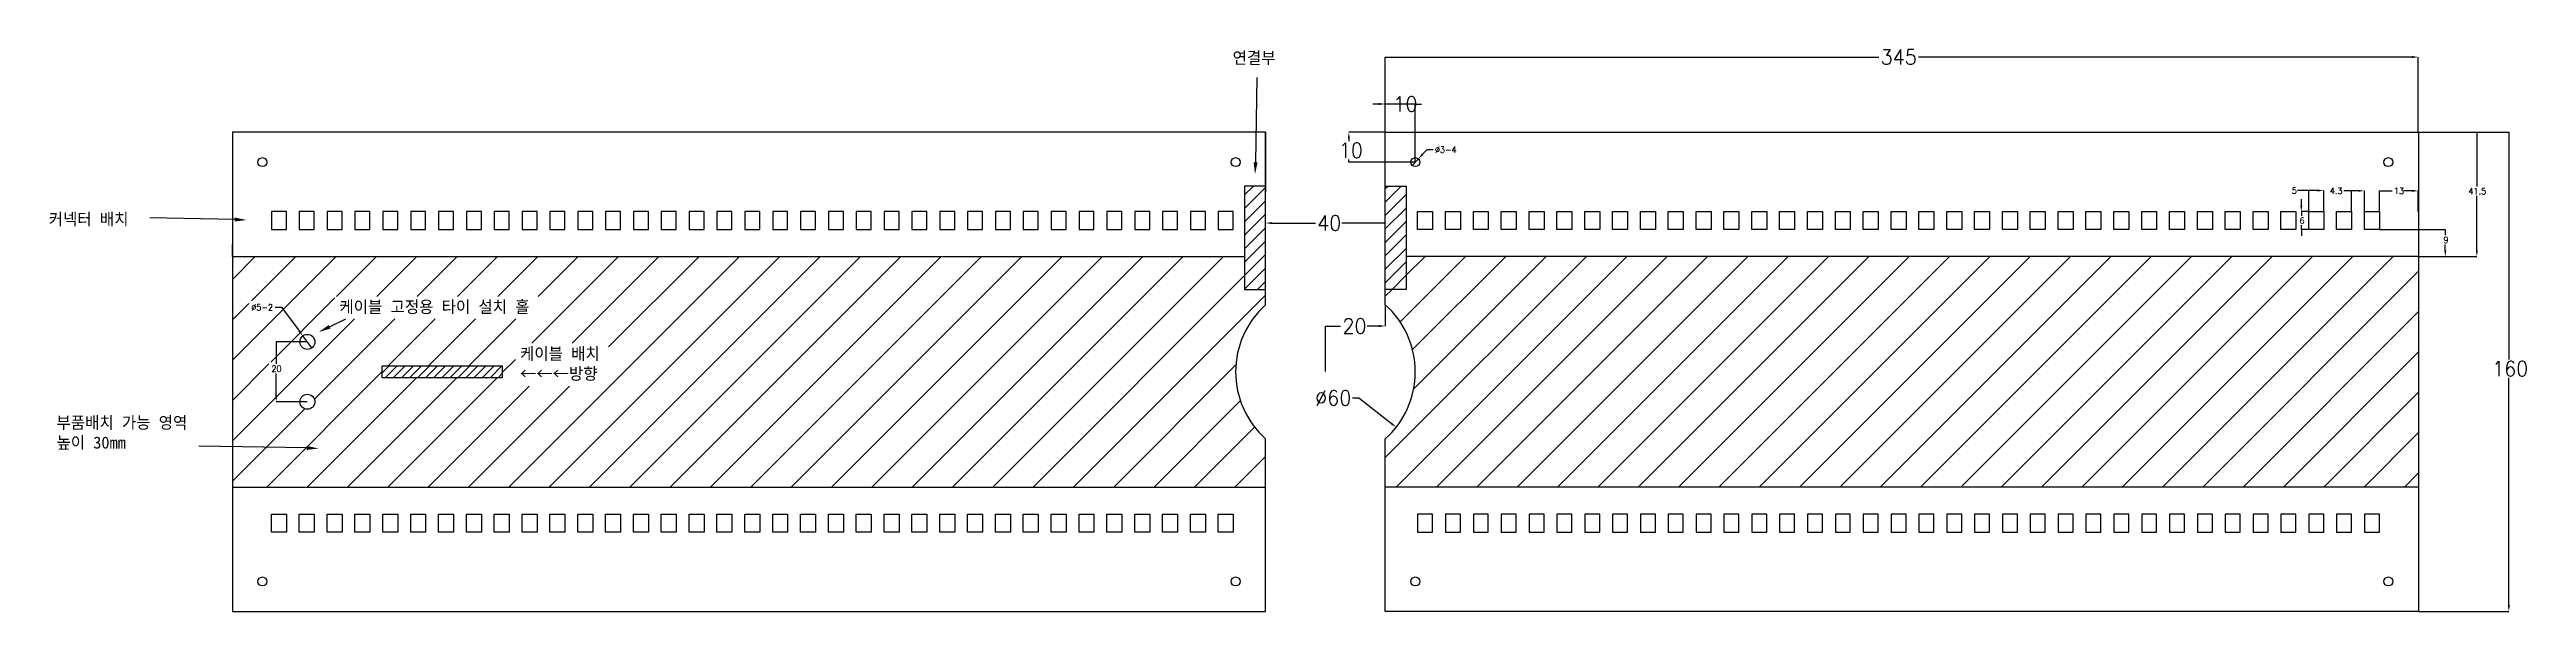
# Model space of a CAD drawing. Extents: x 1255 to 2082, y 47 to 234.
import ezdxf

# ---------------------------------------------------------------- set-up
doc = ezdxf.new("R2010")
doc.units = 0
doc.header["$PDSIZE"] = -1
doc.layers.get('0').update_dxf_attribs({"linetype": 'CONTINUOUS'})
doc.layers.get('DEFPOINTS').update_dxf_attribs({"linetype": 'CONTINUOUS'})
doc.layers.add('치수선', color=10, linetype='CONTINUOUS')
doc.styles.add('MTXPL_', font='txt')
doc.styles.add('SLDTEXTSTYLE8', font='romans__.ttf', dxfattribs={"width": 0.94})
doc.dimstyles.get("Standard").update_dxf_attribs({"dimtxt": 2.5, "dimasz": 2.5, "dimexe": 1.25, "dimexo": 0.625, "dimtad": 1, "dimcen": 2.5, "dimazin": 3, "dimtfac": 1, "dimtmove": 0, "dimatfit": 3})

# ---------------------------------------------------------------- blocks, each defined once
blk = doc.blocks.new('*D148')
at = {"layer": 'DEFPOINTS', "color": 0}
for p in [(2046.13, 231.9), (1701.13, 206.8), (2046.13, 206.8)]:
    blk.add_point(p, dxfattribs=at)
at = {"layer": '치수선', "color": 0}
for p, q in [((1701.13, 206.86), (1701.13, 231.9)), ((1701.13, 231.9), (1865.94, 231.9)), ((2044.04, 231.9), (1879.23, 231.9)), ((2046.13, 206.86), (2046.13, 231.9))]:
    blk.add_line(p, q, dxfattribs=at)
blk.add_solid([(2044.04, 232.24), (2044.04, 231.55), (2046.13, 231.9)], dxfattribs=at)
at = {"layer": '치수선', "color": 0, "linetype": 'CONTINUOUS', "style": 'SLDTEXTSTYLE8', "width": 0.94}
blk.add_text('345', height=5, dxfattribs=at).set_placement((1866.54, 229.4))
blk = doc.blocks.new('*D149')
at = {"layer": 'DEFPOINTS', "color": 0}
for p in [(2046.13, 206.8), (2046.13, 46.8), (2076.36, 46.8)]:
    blk.add_point(p, dxfattribs=at)
at = {"layer": '치수선', "color": 0}
for p, q in [((2046.2, 206.8), (2076.36, 206.8)), ((2076.36, 206.8), (2076.36, 130.9)), ((2076.36, 48.9), (2076.36, 124.8)), ((2046.2, 46.8), (2076.36, 46.8))]:
    blk.add_line(p, q, dxfattribs=at)
blk.add_solid([(2076.01, 48.9), (2076.71, 48.9), (2076.36, 46.8)], dxfattribs=at)
at = {"layer": '치수선', "color": 0, "linetype": 'CONTINUOUS', "style": 'SLDTEXTSTYLE8', "width": 0.94}
blk.add_text('160', height=5, dxfattribs=at).set_placement((2070.76, 125.35))
blk = doc.blocks.new('*D150')
at = {"layer": 'DEFPOINTS', "color": 0}
for p in [(1701.13, 216.21), (1701.13, 206.8), (1711.13, 196.8)]:
    blk.add_point(p, dxfattribs=at)
at = {"layer": '치수선', "color": 0}
for p, q in [((1699.04, 216.21), (1696.94, 216.21)), ((1701.13, 206.86), (1701.13, 216.21)), ((1711.13, 216.21), (1701.13, 216.21)), ((1711.13, 196.86), (1711.13, 216.21)), ((1711.13, 216.21), (1713.23, 216.21))]:
    blk.add_line(p, q, dxfattribs=at)
blk.add_solid([(1699.04, 216.56), (1699.04, 215.86), (1701.13, 216.21)], dxfattribs=at)
at = {"layer": '치수선', "color": 0, "linetype": 'CONTINUOUS', "style": 'SLDTEXTSTYLE8', "width": 0.94}
blk.add_text('10', height=5, dxfattribs=at).set_placement((1703.82, 213.71))
blk = doc.blocks.new('*D151')
at = {"layer": 'DEFPOINTS', "color": 0}
for p in [(1688.96, 206.8), (1701.13, 206.8), (1711.13, 196.8)]:
    blk.add_point(p, dxfattribs=at)
at = {"layer": '치수선', "color": 0}
for p, q in [((1701.07, 206.8), (1688.96, 206.8)), ((1688.96, 204.7), (1688.96, 203.8)), ((1688.96, 196.8), (1688.96, 197.71)), ((1711.07, 196.8), (1688.96, 196.8))]:
    blk.add_line(p, q, dxfattribs=at)
blk.add_solid([(1688.61, 204.7), (1689.31, 204.7), (1688.96, 206.8)], dxfattribs=at)
at = {"layer": '치수선', "color": 0, "linetype": 'CONTINUOUS', "style": 'SLDTEXTSTYLE8', "width": 0.94}
blk.add_text('10', height=5, dxfattribs=at).set_placement((1685.6, 198.25))
blk = doc.blocks.new('*D153')
at = {"layer": 'DEFPOINTS', "color": 0}
for p in [(1657.51, 145.29), (1704.76, 108.31)]:
    blk.add_point(p, dxfattribs=at)
at = {"layer": '치수선', "color": 0}
for p, q in [((1690.17, 118.09), (1692.27, 118.09)), ((1692.27, 118.09), (1703.11, 109.61))]:
    blk.add_line(p, q, dxfattribs=at)
blk.add_solid([(1703.32, 109.88), (1702.89, 109.33), (1704.76, 108.31)], dxfattribs=at)
at = {"layer": '치수선', "color": 0, "linetype": 'CONTINUOUS', "style": 'SLDTEXTSTYLE8', "width": 0.94}
blk.add_text('∅60', height=5, dxfattribs=at).set_placement((1677.7, 115.59))
blk = doc.blocks.new('*D154')
at = {"layer": 'DEFPOINTS', "color": 0}
for p in [(1701.13, 149.16), (1701.13, 142.08), (1681.13, 126.8)]:
    blk.add_point(p, dxfattribs=at)
at = {"layer": '치수선', "color": 0}
for p, q in [((1701.13, 149.1), (1701.13, 142.08)), ((1681.13, 126.86), (1681.13, 142.08)), ((1681.13, 142.08), (1686.2, 142.08)), ((1699.04, 142.08), (1695.05, 142.08))]:
    blk.add_line(p, q, dxfattribs=at)
blk.add_solid([(1699.04, 142.43), (1699.04, 141.73), (1701.13, 142.08)], dxfattribs=at)
at = {"layer": '치수선', "color": 0, "linetype": 'CONTINUOUS', "style": 'SLDTEXTSTYLE8', "width": 0.94}
blk.add_text('20', height=5, dxfattribs=at).set_placement((1686.82, 139.58))
blk = doc.blocks.new('*D162')
at = {"layer": 'DEFPOINTS', "color": 0}
for p in [(1661.13, 176.47), (1661.13, 176.47), (1701.13, 176.47)]:
    blk.add_point(p, dxfattribs=at)
at = {"layer": '치수선', "color": 0}
for p, q in [((1661.13, 176.53), (1661.13, 176.47)), ((1663.23, 176.47), (1677.77, 176.47)), ((1701.13, 176.47), (1686.59, 176.47)), ((1701.13, 176.53), (1701.13, 176.47))]:
    blk.add_line(p, q, dxfattribs=at)
blk.add_solid([(1663.23, 176.82), (1663.23, 176.12), (1661.13, 176.47)], dxfattribs=at)
at = {"layer": '치수선', "color": 0, "linetype": 'CONTINUOUS', "style": 'SLDTEXTSTYLE8', "width": 0.94}
blk.add_text('40', height=5, dxfattribs=at).set_placement((1678.38, 173.97))
blk = doc.blocks.new('*X200')
at = {"layer": '치수선', "linetype": 'CONTINUOUS', "style": 'MTXPL_'}
for s, p in [('부품배치 가능 영역', (1257.33, 107.86)), ('높이 30mm', (1257.33, 101.19))]:
    blk.add_text(s, height=4, dxfattribs=at).set_placement(p)
blk = doc.blocks.new('*X201')
at = {"layer": '치수선', "linetype": 'CONTINUOUS', "style": 'MTXPL_'}
for s, p in [('케이블 배치', (1412.14, 130.86, -54.77)), ('←←←방향', (1412.14, 124.2, -54.77))]:
    blk.add_text(s, height=4, dxfattribs=at).set_placement(p)
blk = doc.blocks.new('*U167')
for p, q in [((-2.5, 3), (-2.5, -3)), ((2.5, 3), (-2.5, 3)), ((2.5, -3), (2.5, 3)), ((-2.5, -3), (2.5, -3))]:
    blk.add_line(p, q)
blk = doc.blocks.new('*U168')
at = {"color": 0, "linetype": 'BYBLOCK'}
for p in [(0, 0), (9.3, 0), (18.6, 0), (27.9, 0), (37.2, 0), (46.5, 0), (55.8, 0), (65.1, 0), (74.4, 0), (83.7, 0), (93, 0), (102.3, 0), (111.6, 0), (120.9, 0), (130.2, 0), (139.5, 0), (148.8, 0), (158.1, 0), (167.4, 0), (176.7, 0), (186, 0), (195.3, 0), (204.6, 0), (213.9, 0), (223.2, 0), (232.5, 0), (241.8, 0), (251.1, 0), (260.4, 0), (269.7, 0), (279, 0), (288.3, 0), (297.6, 0), (306.9, 0), (316.2, 0)]:
    blk.add_blockref('*U167', p, dxfattribs=at)
blk = doc.blocks.new('*X202')
at = {"color": 6, "linetype": 'CONTINUOUS'}
for p, q in [((1366.13, 126.49), (1368.44, 128.8)), ((1367.14, 124.8), (1371.14, 128.8)), ((1369.83, 124.8), (1373.83, 128.8)), ((1372.52, 124.8), (1376.52, 128.8)), ((1375.22, 124.8), (1379.22, 128.8)), ((1377.91, 124.8), (1381.91, 128.8)), ((1380.61, 124.8), (1384.61, 128.8)), ((1383.3, 124.8), (1387.3, 128.8)), ((1386, 124.8), (1390, 128.8)), ((1388.69, 124.8), (1392.69, 128.8)), ((1391.38, 124.8), (1395.38, 128.8)), ((1394.08, 124.8), (1398.08, 128.8)), ((1396.77, 124.8), (1400.77, 128.8)), ((1399.47, 124.8), (1403.47, 128.8)), ((1402.16, 124.8), (1406.13, 128.78)), ((1404.85, 124.8), (1406.13, 126.08))]:
    blk.add_line(p, q, dxfattribs=at)
blk = doc.blocks.new('*X203')
at = {"color": 4, "linetype": 'CONTINUOUS'}
for p, q in [((1701.13, 98.16), (1768.28, 165.3)), ((1704.75, 88.3), (1781.75, 165.3)), ((1705.97, 143.41), (1727.87, 165.3)), ((1708.13, 159.04), (1714.4, 165.3)), ((1710.15, 134.11), (1741.34, 165.3)), ((1710.42, 120.91), (1754.81, 165.3)), ((1718.22, 88.3), (1795.22, 165.3)), ((1731.69, 88.3), (1808.69, 165.3)), ((1745.16, 88.3), (1822.16, 165.3)), ((1758.63, 88.3), (1835.63, 165.3)), ((1772.1, 88.3), (1849.1, 165.3)), ((1785.57, 88.3), (1862.57, 165.3)), ((1799.04, 88.3), (1876.04, 165.3)), ((1812.51, 88.3), (1889.51, 165.3)), ((1825.98, 88.3), (1902.98, 165.3)), ((1839.45, 88.3), (1916.45, 165.3)), ((1852.92, 88.3), (1929.92, 165.3)), ((1866.39, 88.3), (1943.39, 165.3)), ((1879.86, 88.3), (1956.86, 165.3)), ((1893.33, 88.3), (1970.33, 165.3)), ((1906.8, 88.3), (1983.8, 165.3)), ((1920.27, 88.3), (1997.27, 165.3)), ((1933.74, 88.3), (2010.74, 165.3)), ((1947.21, 88.3), (2024.21, 165.3)), ((1960.69, 88.3), (2037.69, 165.3)), ((1974.16, 88.3), (2046.13, 160.28)), ((1701.13, 152.04), (1703.4, 154.3)), ((1987.63, 88.3), (2046.13, 146.81)), ((2001.1, 88.3), (2046.13, 133.34)), ((2014.57, 88.3), (2046.13, 119.87)), ((2028.04, 88.3), (2046.13, 106.4)), ((2041.51, 88.3), (2046.13, 92.93))]:
    blk.add_line(p, q, dxfattribs=at)
blk = doc.blocks.new('*D177')
at = {"layer": 'DEFPOINTS', "color": 0}
for p in [(1341.13, 136.8), (1330.72, 116.8), (1341.13, 116.8)]:
    blk.add_point(p, dxfattribs=at)
at = {"layer": '치수선', "color": 0}
for p, q in [((1341.07, 136.8), (1330.72, 136.8)), ((1330.72, 136.8), (1330.72, 129.43)), ((1330.72, 118.9), (1330.72, 126.27)), ((1341.07, 116.8), (1330.72, 116.8))]:
    blk.add_line(p, q, dxfattribs=at)
blk.add_solid([(1330.37, 118.9), (1331.07, 118.9), (1330.72, 116.8)], dxfattribs=at)
at = {"layer": '치수선', "color": 0, "linetype": 'CONTINUOUS', "style": 'SLDTEXTSTYLE8', "width": 0.94}
blk.add_text('20', height=2.097, dxfattribs=at).set_placement((1329.12, 126.8))
blk = doc.blocks.new('*D178')
at = {"layer": 'DEFPOINTS', "color": 0}
for p in [(1339.63, 138.8), (1342.63, 134.8)]:
    blk.add_point(p, dxfattribs=at)
at = {"layer": '치수선', "color": 0}
for p, q in [((1330.37, 148.34), (1332.46, 148.34)), ((1332.46, 148.34), (1338.37, 140.48)), ((1342.63, 134.8), (1339.63, 138.8))]:
    blk.add_line(p, q, dxfattribs=at)
blk.add_solid([(1338.65, 140.69), (1338.09, 140.27), (1339.63, 138.8)], dxfattribs=at)
at = {"layer": '치수선', "color": 0, "linetype": 'CONTINUOUS', "style": 'SLDTEXTSTYLE8', "width": 0.94}
blk.add_text('∅5-2', height=2.097, dxfattribs=at).set_placement((1322.39, 147.29))
blk = doc.blocks.new('*X204')
at = {"color": 4, "linetype": 'CONTINUOUS'}
for p, q in [((1316.13, 157.68), (1323.75, 165.3)), ((1316.13, 130.74), (1350.7, 165.3)), ((1322.43, 150.51), (1337.23, 165.3)), ((1350.86, 151.99), (1364.17, 165.3)), ((1364.33, 151.99), (1377.64, 165.3)), ((1377.8, 151.99), (1391.11, 165.3)), ((1391.27, 151.99), (1404.58, 165.3)), ((1404.74, 151.99), (1418.05, 165.3)), ((1408.4, 88.3), (1485.4, 165.3)), ((1416.05, 136.36), (1444.99, 165.3)), ((1418.21, 151.99), (1431.52, 165.3)), ((1421.87, 88.3), (1498.87, 165.3)), ((1429.52, 136.36), (1458.46, 165.3)), ((1435.34, 88.3), (1512.34, 165.3)), ((1441.74, 135.11), (1471.93, 165.3)), ((1448.81, 88.3), (1525.81, 165.3)), ((1462.28, 88.3), (1539.28, 165.3)), ((1475.75, 88.3), (1552.75, 165.3)), ((1489.22, 88.3), (1566.22, 165.3)), ((1502.69, 88.3), (1579.69, 165.3)), ((1516.16, 88.3), (1593.16, 165.3)), ((1529.63, 88.3), (1606.63, 165.3)), ((1543.1, 88.3), (1620.1, 165.3)), ((1556.57, 88.3), (1633.57, 165.3)), ((1570.04, 88.3), (1647.04, 165.3)), ((1583.51, 88.3), (1654.13, 158.92)), ((1316.13, 144.21), (1321.56, 149.63)), ((1328.88, 130.02), (1350.32, 151.46)), ((1596.98, 88.3), (1661.13, 152.45)), ((1316.13, 103.8), (1356.87, 144.54)), ((1343.47, 117.67), (1370.34, 144.54)), ((1368.08, 128.8), (1383.81, 144.54)), ((1381.55, 128.8), (1397.29, 144.54)), ((1395.02, 128.8), (1410.76, 144.54)), ((1316.13, 117.27), (1328.31, 129.45)), ((1327.58, 88.3), (1366.13, 126.86)), ((1341.05, 88.3), (1377.55, 124.8)), ((1354.52, 88.3), (1391.02, 124.8)), ((1367.99, 88.3), (1404.49, 124.8)), ((1406.13, 126.45), (1410.65, 130.97)), ((1610.46, 88.3), (1651.26, 129.11)), ((1381.46, 88.3), (1415.22, 122.06)), ((1394.93, 88.3), (1428.69, 122.06)), ((1623.93, 88.3), (1652.82, 117.19)), ((1316.13, 90.33), (1340.27, 114.46)), ((1637.4, 88.3), (1657.48, 108.38)), ((1650.87, 88.3), (1661.13, 98.57))]:
    blk.add_line(p, q, dxfattribs=at)
blk = doc.blocks.new('*U180')
for p, q in [((-2.5, 3), (-2.5, -3)), ((2.5, 3), (-2.5, 3)), ((2.5, -3), (2.5, 3)), ((-2.5, -3), (2.5, -3))]:
    blk.add_line(p, q)
blk = doc.blocks.new('*U182')
at = {"color": 0, "linetype": 'BYBLOCK'}
for p in [(0, 0), (9.3, 0), (18.6, 0), (27.9, 0), (37.2, 0), (46.5, 0), (55.8, 0), (65.1, 0), (74.4, 0), (83.7, 0), (93, 0), (102.3, 0), (111.6, 0), (120.9, 0), (130.2, 0), (139.5, 0), (148.8, 0), (158.1, 0), (167.4, 0), (176.7, 0), (186, 0), (195.3, 0), (204.6, 0), (213.9, 0), (223.2, 0), (232.5, 0), (241.8, 0), (251.1, 0), (260.4, 0), (269.7, 0), (279, 0), (288.3, 0), (297.6, 0), (306.9, 0), (316.2, 0)]:
    blk.add_blockref('*U180', p, dxfattribs=at)
blk = doc.blocks.new('*U183')
for p, q in [((-2.5, 3), (-2.5, -3)), ((2.5, 3), (-2.5, 3)), ((2.5, -3), (2.5, 3)), ((-2.5, -3), (2.5, -3))]:
    blk.add_line(p, q)
blk = doc.blocks.new('*U185')
at = {"color": 0, "linetype": 'BYBLOCK'}
for p in [(0, 0), (9.3, 0), (18.6, 0), (27.9, 0), (37.2, 0), (46.5, 0), (55.8, 0), (65.1, 0), (74.4, 0), (83.7, 0), (93, 0), (102.3, 0), (111.6, 0), (120.9, 0), (130.2, 0), (139.5, 0), (148.8, 0), (158.1, 0), (167.4, 0), (176.7, 0), (186, 0), (195.3, 0), (204.6, 0), (213.9, 0), (223.2, 0), (232.5, 0), (241.8, 0), (251.1, 0), (260.4, 0), (269.7, 0), (279, 0), (288.3, 0), (297.6, 0), (306.9, 0), (316.2, 0)]:
    blk.add_blockref('*U183', p, dxfattribs=at)
blk = doc.blocks.new('*U186')
for p, q in [((-2.5, 3), (-2.5, -3)), ((2.5, 3), (-2.5, 3)), ((2.5, -3), (2.5, 3)), ((-2.5, -3), (2.5, -3))]:
    blk.add_line(p, q)
blk = doc.blocks.new('*U187')
at = {"color": 0, "linetype": 'BYBLOCK'}
for p in [(0, 0), (9.3, 0), (18.6, 0), (27.9, 0), (37.2, 0), (46.5, 0), (55.8, 0), (65.1, 0), (74.4, 0), (83.7, 0), (93, 0), (102.3, 0), (111.6, 0), (120.9, 0), (130.2, 0), (139.5, 0), (148.8, 0), (158.1, 0), (167.4, 0), (176.7, 0), (186, 0), (195.3, 0), (204.6, 0), (213.9, 0), (223.2, 0), (232.5, 0), (241.8, 0), (251.1, 0), (260.4, 0), (269.7, 0), (279, 0), (288.3, 0), (297.6, 0), (306.9, 0), (316.2, 0)]:
    blk.add_blockref('*U186', p, dxfattribs=at)
blk = doc.blocks.new('*D190')
at = {"layer": 'DEFPOINTS', "color": 0}
for p in [(1710.11, 195.71), (1712.16, 197.9)]:
    blk.add_point(p, dxfattribs=at)
at = {"layer": '치수선', "color": 0}
for p, q in [((1715.03, 200.96), (1713.59, 199.43)), ((1717.12, 200.96), (1715.03, 200.96)), ((1710.11, 195.71), (1712.16, 197.9))]:
    blk.add_line(p, q, dxfattribs=at)
blk.add_solid([(1713.34, 199.67), (1713.85, 199.19), (1712.16, 197.9)], dxfattribs=at)
at = {"layer": '치수선', "color": 0, "linetype": 'CONTINUOUS', "style": 'SLDTEXTSTYLE8', "width": 0.94}
blk.add_text('∅3-4', height=2.097, dxfattribs=at).set_placement((1717.68, 199.91))
blk = doc.blocks.new('*D194')
at = {"layer": 'DEFPOINTS', "color": 0}
for p in [(2033.13, 174.3), (2046.13, 165.3), (2055.13, 165.3)]:
    blk.add_point(p, dxfattribs=at)
at = {"layer": '치수선', "color": 0}
for p, q in [((2033.2, 174.3), (2055.13, 174.3)), ((2055.13, 174.3), (2055.13, 172.43)), ((2055.13, 167.4), (2055.13, 169.27)), ((2046.2, 165.3), (2055.13, 165.3))]:
    blk.add_line(p, q, dxfattribs=at)
blk.add_solid([(2054.78, 167.4), (2055.48, 167.4), (2055.13, 165.3)], dxfattribs=at)
at = {"layer": '치수선', "color": 0, "linetype": 'CONTINUOUS', "style": 'SLDTEXTSTYLE8', "width": 0.94}
blk.add_text('9', height=2.1, dxfattribs=at).set_placement((2054.52, 169.8))
blk = doc.blocks.new('*D195')
at = {"layer": 'DEFPOINTS', "color": 0}
for p in [(2046.13, 187.23), (2033.13, 180.3), (2046.13, 180.3)]:
    blk.add_point(p, dxfattribs=at)
at = {"layer": '치수선', "color": 0}
for p, q in [((2033.13, 180.36), (2033.13, 187.23)), ((2033.13, 187.23), (2037.38, 187.23)), ((2044.04, 187.23), (2041.39, 187.23)), ((2046.13, 180.36), (2046.13, 187.23))]:
    blk.add_line(p, q, dxfattribs=at)
blk.add_solid([(2044.04, 187.58), (2044.04, 186.88), (2046.13, 187.23)], dxfattribs=at)
at = {"layer": '치수선', "color": 0, "linetype": 'CONTINUOUS', "style": 'SLDTEXTSTYLE8', "width": 0.94}
blk.add_text('13', height=2.097, dxfattribs=at).set_placement((2037.98, 186.18))
blk = doc.blocks.new('*D196')
at = {"layer": 'DEFPOINTS', "color": 0}
for p in [(2028.13, 187.23), (2023.83, 180.3), (2028.13, 180.3)]:
    blk.add_point(p, dxfattribs=at)
at = {"layer": '치수선', "color": 0}
for p, q in [((2023.83, 187.23), (2021.27, 187.23)), ((2023.83, 180.36), (2023.83, 187.23)), ((2026.04, 187.23), (2023.83, 187.23)), ((2028.13, 180.36), (2028.13, 187.23))]:
    blk.add_line(p, q, dxfattribs=at)
blk.add_solid([(2026.04, 187.58), (2026.04, 186.88), (2028.13, 187.23)], dxfattribs=at)
at = {"layer": '치수선', "color": 0, "linetype": 'CONTINUOUS', "style": 'SLDTEXTSTYLE8', "width": 0.94}
blk.add_text('4.3', height=2.097, dxfattribs=at).set_placement((2016.56, 186.18))
blk = doc.blocks.new('*D197')
at = {"layer": 'DEFPOINTS', "color": 0}
for p in [(2014.53, 187.34), (2009.53, 180.3), (2014.53, 180.3)]:
    blk.add_point(p, dxfattribs=at)
at = {"layer": '치수선', "color": 0}
for p, q in [((2009.53, 187.34), (2005.74, 187.34)), ((2009.53, 180.36), (2009.53, 187.34)), ((2012.44, 187.34), (2009.53, 187.34)), ((2014.53, 180.36), (2014.53, 187.34))]:
    blk.add_line(p, q, dxfattribs=at)
blk.add_solid([(2012.44, 187.69), (2012.44, 186.99), (2014.53, 187.34)], dxfattribs=at)
at = {"layer": '치수선', "color": 0, "linetype": 'CONTINUOUS', "style": 'SLDTEXTSTYLE8', "width": 0.94}
blk.add_text('5', height=2.1, dxfattribs=at).set_placement((2003.89, 186.29))
blk = doc.blocks.new('*D198')
at = {"layer": 'DEFPOINTS', "color": 0}
for p in [(2007.06, 180.3), (2009.53, 180.3), (2009.53, 174.3)]:
    blk.add_point(p, dxfattribs=at)
at = {"layer": '치수선', "color": 0}
for p, q in [((2007.06, 182.4), (2007.06, 184.5)), ((2009.47, 180.3), (2007.06, 180.3)), ((2007.06, 180.3), (2007.06, 178.88)), ((2007.06, 174.3), (2007.06, 175.72)), ((2009.47, 174.3), (2007.06, 174.3)), ((2007.06, 174.3), (2007.06, 172.2))]:
    blk.add_line(p, q, dxfattribs=at)
blk.add_solid([(2006.71, 182.4), (2007.41, 182.4), (2007.06, 180.3)], dxfattribs=at)
at = {"layer": '치수선', "color": 0, "linetype": 'CONTINUOUS', "style": 'SLDTEXTSTYLE8', "width": 0.94}
blk.add_text('6', height=2.1, dxfattribs=at).set_placement((2006.45, 176.25))
blk = doc.blocks.new('*D199')
at = {"layer": 'DEFPOINTS', "color": 0}
for p in [(2046.13, 206.8), (2046.13, 165.3), (2065.67, 165.3)]:
    blk.add_point(p, dxfattribs=at)
at = {"layer": '치수선', "color": 0}
for p, q in [((2046.2, 206.8), (2065.67, 206.8)), ((2065.67, 206.8), (2065.67, 188.69)), ((2065.67, 167.4), (2065.67, 185.51)), ((2046.2, 165.3), (2065.67, 165.3))]:
    blk.add_line(p, q, dxfattribs=at)
blk.add_solid([(2065.32, 167.4), (2066.02, 167.4), (2065.67, 165.3)], dxfattribs=at)
at = {"layer": '치수선', "color": 0, "linetype": 'CONTINUOUS', "style": 'SLDTEXTSTYLE8', "width": 0.94}
blk.add_text('41.5', height=2.097, dxfattribs=at).set_placement((2062.85, 186.05))
blk = doc.blocks.new('*X205')
at = {"color": 2, "linetype": 'CONTINUOUS'}
for p, q in [((1654.13, 185.86), (1657.07, 188.8)), ((1654.13, 181.37), (1661.13, 188.37)), ((1654.13, 176.88), (1661.13, 183.88)), ((1701.13, 187.96), (1701.98, 188.8)), ((1701.13, 183.47), (1706.47, 188.8)), ((1701.13, 178.98), (1708.13, 185.98)), ((1654.13, 172.39), (1661.13, 179.39)), ((1654.13, 167.9), (1661.13, 174.9)), ((1701.13, 174.49), (1708.13, 181.49)), ((1701.13, 170), (1708.13, 177)), ((1654.13, 163.41), (1661.13, 170.41)), ((1654.13, 158.92), (1661.13, 165.92)), ((1701.13, 165.51), (1708.13, 172.51)), ((1701.13, 161.02), (1708.13, 168.02)), ((1654.13, 154.43), (1661.13, 161.43)), ((1701.13, 156.53), (1708.13, 163.53)), ((1703.4, 154.3), (1708.13, 159.04)), ((1658.49, 154.3), (1661.13, 156.94)), ((1707.89, 154.3), (1708.13, 154.55))]:
    blk.add_line(p, q, dxfattribs=at)

msp = doc.modelspace()

# ---------------------------------------------------------------- linework, layer by layer
for p, q in [((1661.133, 206.802), (1316.133, 206.802)), ((1316.133, 206.802), (1316.133, 46.802)), ((1661.133, 149.163), (1661.133, 206.802)), ((1661.133, 206.802), (1661.133, 186.802)), ((1701.133, 206.802), (2046.133, 206.802)), ((1701.133, 149.163), (1701.133, 206.802)), ((2046.133, 206.802), (2046.133, 46.802)), ((1661.133, 188.802), (1654.133, 188.802)), ((1654.133, 188.802), (1654.133, 154.302)), ((1701.133, 188.802), (1708.133, 188.802)), ((1708.133, 188.802), (1708.133, 154.302)), ((1316.133, 165.302), (1316.133, 169.302)), ((1316.133, 165.302), (1654.133, 165.302)), ((2046.133, 165.302), (1708.133, 165.302)), ((1654.133, 154.302), (1661.133, 154.302)), ((1708.133, 154.302), (1701.133, 154.302)), ((1366.133, 128.802), (1406.133, 128.802)), ((1366.133, 124.802), (1366.133, 128.802)), ((1406.133, 124.802), (1366.133, 124.802)), ((1406.133, 128.802), (1406.133, 124.802)), ((1661.133, 46.802), (1661.133, 104.441)), ((1661.133, 46.802), (1661.133, 104.441)), ((1701.133, 46.802), (1701.133, 104.441)), ((1701.133, 46.802), (1701.133, 104.441)), ((1316.133, 88.302), (1661.133, 88.302)), ((2046.133, 88.302), (1701.133, 88.302)), ((1316.133, 46.802), (1661.133, 46.802)), ((2046.133, 46.802), (1701.133, 46.802))]:
    msp.add_line(p, q)
for centre, radius in [((1326.133, 196.802), 1.5), ((1651.133, 196.802), 1.5), ((1711.133, 196.802), 1.5), ((2036.133, 196.802), 1.5), ((1341.133, 136.802), 2.5), ((1341.133, 116.802), 2.5), ((1326.133, 56.802), 1.5), ((1651.133, 56.802), 1.5), ((1711.133, 56.802), 1.5), ((2036.133, 56.802), 1.5)]:
    msp.add_circle(centre, radius)
for start, end in [(131.810315, 228.189685), (311.810315, 48.189685)]:
    msp.add_arc((1681.133, 126.802), 30, start, end)
at = {"layer": '치수선', "linetype": 'BYBLOCK'}
for points in [[(1657.843, 196.778), (1658.347, 225.058)], [(1316.843, 177.695), (1288.563, 178.199)], [(1348.566, 141.789), (1353.942, 144.54)], [(1340.935, 101.426), (1304.838, 101.929)]]:
    msp.add_lwpolyline(points, dxfattribs=at)
at = {"layer": '치수선'}
for points in [[(1658.461, 196.746), (1657.633, 192.776), (1657.129, 196.8)], [(1316.875, 178.313), (1320.844, 177.485), (1316.821, 176.981)], [(1348.829, 141.229), (1344.937, 140.088), (1348.248, 142.429)], [(1340.967, 102.044), (1344.937, 101.216), (1340.914, 100.711)]]:
    msp.add_solid(points, dxfattribs=at)

# ---------------------------------------------------------------- block references
at = {"color": 2}
msp.add_blockref('*X205', (0, 0), dxfattribs=at)
msp.add_blockref('*U168', (1331.633, 177.302))
at = {"xscale": -1}
msp.add_blockref('*U182', (2030.633, 177.302), dxfattribs=at)
at = {"color": 4}
for name in ['*X204', '*X203']:
    msp.add_blockref(name, (0, 0), dxfattribs=at)
at = {"color": 6}
msp.add_blockref('*X202', (0, 0), dxfattribs=at)
at = {"xscale": -1, "rotation": 180}
msp.add_blockref('*U185', (1331.633, 76.302), dxfattribs=at)
at = {"rotation": 180}
msp.add_blockref('*U187', (2030.633, 76.302), dxfattribs=at)
at = {"layer": '치수선'}
for name in ['*X201', '*X200']:
    msp.add_blockref(name, (0, 0), dxfattribs=at)

# ---------------------------------------------------------------- texts
at = {"layer": '치수선', "linetype": 'CONTINUOUS', "style": 'MTXPL_'}
for s, p in [('연결부', (1650.138, 229.631)), ('커넥터 배치', (1254.757, 175.786)), ('케이블 고정용 타이 설치 홀', (1351.814, 146.493, -54.772))]:
    msp.add_text(s, height=4, dxfattribs=at).set_placement(p)

# ---------------------------------------------------------------- dimensions: what is measured, and where the dimension line sits
at = {"layer": '치수선'}
dim = msp.add_linear_dim(base=(2046.133, 231.895), p1=(1701.133, 206.802), p2=(2046.133, 206.802), dimstyle='Standard', dxfattribs=at)
dim.commit()
dim.dimension.update_dxf_attribs({"geometry": '*D148', "text_midpoint": (1872.585, 231.895)})
for base, p1, p2, picture, middle in [((1701.133, 216.211), (1711.133, 196.802), (1701.133, 206.802), '*D150', (1707.182, 216.211)), ((2014.533, 187.341), (2009.533, 180.302), (2014.533, 180.302), '*D197', (2004.547, 187.341)), ((2028.133, 187.232), (2023.833, 180.302), (2028.133, 180.302), '*D196', (2018.628, 187.232)), ((2046.133, 187.232), (2033.133, 180.302), (2046.133, 180.302), '*D195', (2039.385, 187.232)), ((1701.133, 142.076), (1681.133, 126.802), (1701.133, 149.163), '*D154', (1690.626, 142.076))]:
    dim = msp.add_linear_dim(base=base, p1=p1, p2=p2, dimstyle='Standard', dxfattribs=at)
    dim.commit()
    dim.dimension.update_dxf_attribs({"geometry": picture, "text_midpoint": middle, "dimtype": 160})
for base, p1, p2, picture, middle in [((1688.961, 206.802), (1711.133, 196.802), (1701.133, 206.802), '*D151', (1688.961, 200.753)), ((2076.356, 46.802), (2046.133, 206.802), (2046.133, 46.802), '*D149', (2076.356, 127.851))]:
    dim = msp.add_linear_dim(base=base, p1=p1, p2=p2, angle=90, dimstyle='Standard', dxfattribs=at)
    dim.commit()
    dim.dimension.update_dxf_attribs({"geometry": picture, "text_midpoint": middle, "dimtype": 160})
for p1, p2, text, picture, middle in [((1710.108, 195.707), (1712.159, 197.897), '<>-4', '*D190', (1721.437, 200.958)), ((1342.635, 134.803), (1339.632, 138.801), '<>-2', '*D178', (1326.101, 148.341))]:
    dim = msp.add_diameter_dim_2p(p1=p1, p2=p2, text=text, dimstyle='Standard', dxfattribs=at)
    dim.commit()
    dim.dimension.update_dxf_attribs({"geometry": picture, "text_midpoint": middle, "dimtype": 163})
for base, p1, p2, angle, picture, middle in [((2065.666, 165.302), (2046.133, 206.802), (2046.133, 165.302), 90, '*D199', (2065.666, 187.101)), ((2007.056, 180.302), (2009.533, 174.302), (2009.533, 180.302), 90, '*D198', (2007.056, 177.302)), ((1661.133, 176.467), (1701.133, 176.467), (1661.133, 176.467), 180, '*D162', (1682.182, 176.467)), ((2055.129, 165.302), (2033.133, 174.302), (2046.133, 165.302), 90, '*D194', (2055.129, 170.851)), ((1330.721, 116.802), (1341.133, 136.802), (1341.133, 116.802), 90, '*D177', (1330.721, 127.851))]:
    dim = msp.add_linear_dim(base=base, p1=p1, p2=p2, angle=angle, dimstyle='Standard', dxfattribs=at)
    dim.commit()
    dim.dimension.update_dxf_attribs({"geometry": picture, "text_midpoint": middle})
dim = msp.add_diameter_dim_2p(p1=(1657.508, 145.291), p2=(1704.758, 108.313), dimstyle='Standard', dxfattribs=at)
dim.commit()
dim.dimension.update_dxf_attribs({"geometry": '*D153', "text_midpoint": (1683.629, 118.088), "dimtype": 163})

doc.saveas('drawing.dxf')
